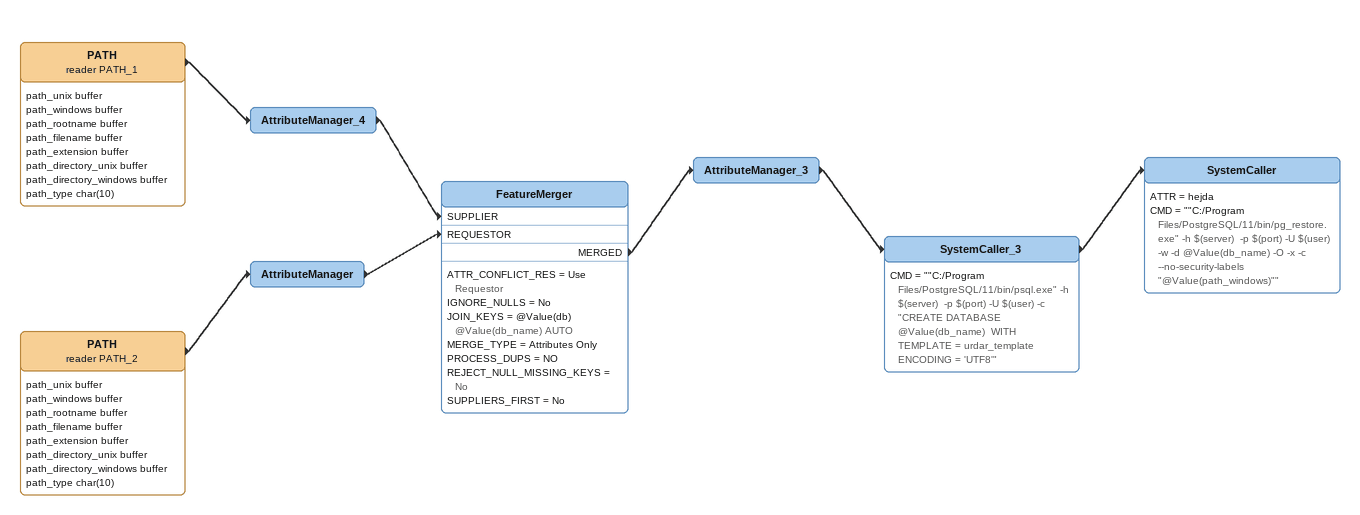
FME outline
PATH (reader PATH_1)
    attributes: path_unix buffer, path_windows buffer, path_rootname buffer, path_filename buffer, path_extension buffer, path_directory_unix buffer, path_directory_windows buffer, path_type char(10)
    -> AttributeManager_4
AttributeManager_4
    -> FeatureMerger [SUPPLIER]
PATH (reader PATH_2)
    attributes: path_unix buffer, path_windows buffer, path_rootname buffer, path_filename buffer, path_extension buffer, path_directory_unix buffer, path_directory_windows buffer, path_type char(10)
    -> AttributeManager
AttributeManager
    -> FeatureMerger [REQUESTOR]
FeatureMerger
    ATTR_CONFLICT_RES = Use Requestor
    IGNORE_NULLS = No
    JOIN_KEYS = @Value(db) @Value(db_name) AUTO
    MERGE_TYPE = Attributes Only
    PROCESS_DUPS = NO
    REJECT_NULL_MISSING_KEYS = No
    SUPPLIERS_FIRST = No
    MERGED -> AttributeManager_3
AttributeManager_3
    -> SystemCaller_3
SystemCaller_3
    CMD = ""C:/Program Files/PostgreSQL/11/bin/psql.exe" -h $(server)  -p $(port) -U $(user) -c "CREATE DATABASE  @Value(db_name)  WITH TEMPLATE = urdar_template ENCODING = 'UTF8'"
    -> SystemCaller
SystemCaller
    ATTR = hejda
    CMD = ""C:/Program Files/PostgreSQL/11/bin/pg_restore.exe" -h $(server)  -p $(port) -U $(user)  -w -d @Value(db_name) -O -x -c --no-security-labels "@Value(path_windows)""
